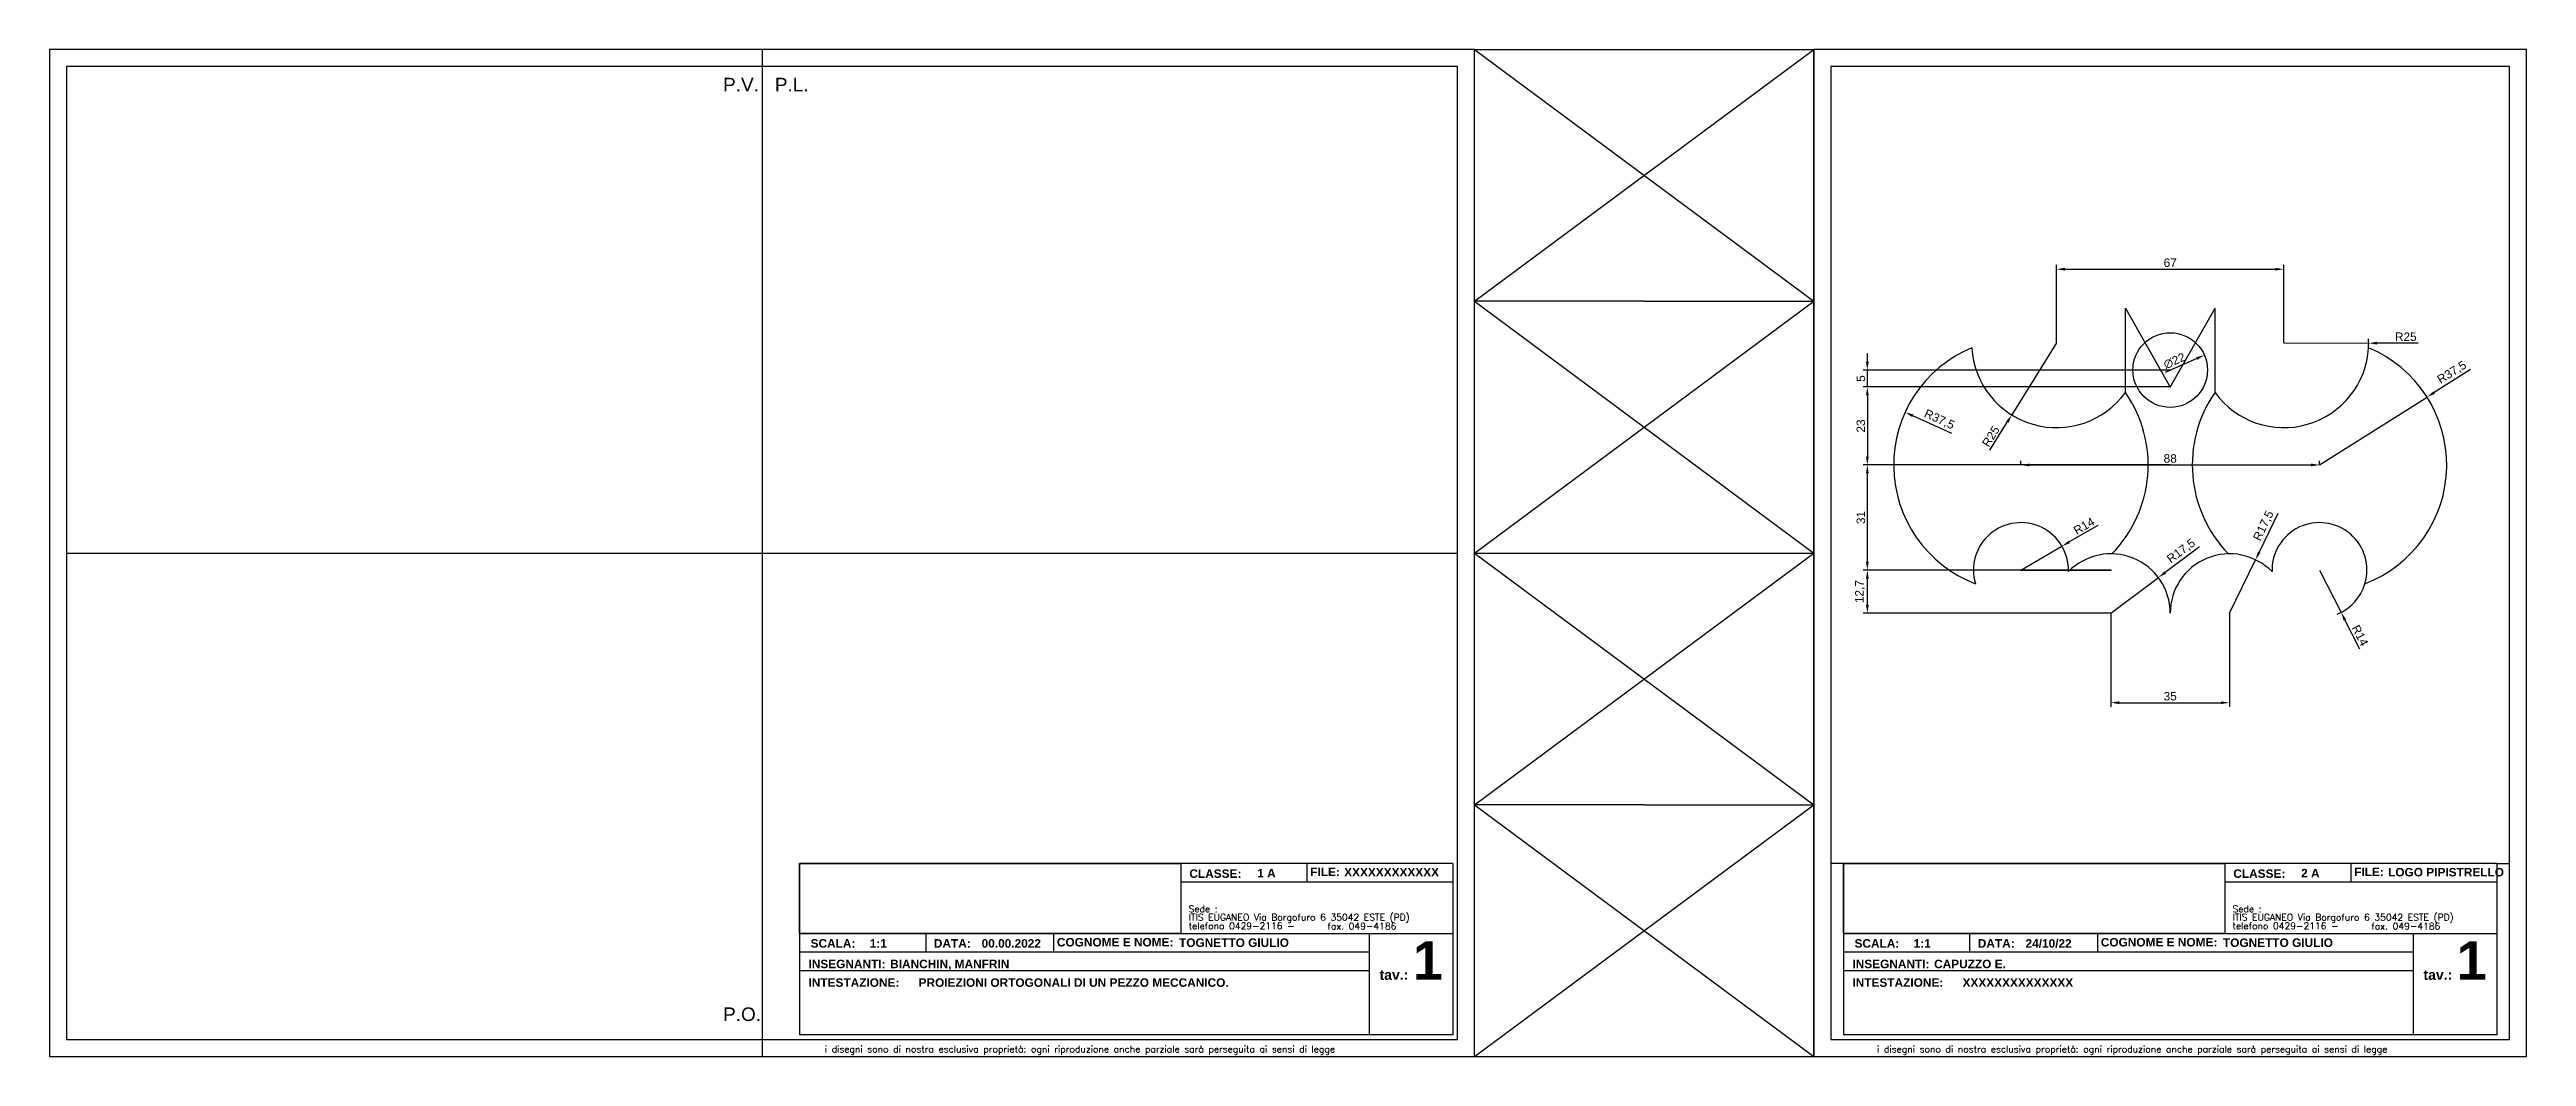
# Model space of a CAD drawing. Extents: x -213 to 517, y -383 to -86.
import ezdxf

# ---------------------------------------------------------------- set-up
doc = ezdxf.new("R2010")
doc.units = 0
doc.layers.get('0').update_dxf_attribs({"color": 255, "linetype": 'CONTINUOUS'})
doc.layers.get('DEFPOINTS').update_dxf_attribs({"color": 10, "linetype": 'CONTINUOUS'})
for name, color, linetype in [('Assi', 2, 'CONTINUOUS'), ('Linea Costruzione', 255, 'CONTINUOUS'), ('testo', 2, 'CONTINUOUS')]:
    doc.layers.add(name, color=color, linetype=linetype)
doc.layers.add('linea proiezione', color=7, linetype='CONTINUOUS', transparency=0.6)
doc.styles.add('QUOTE', font='arial.ttf')
doc.styles.add('ROMANS', font='ROMANS.SHX', dxfattribs={"width": 0.65, "height": 8})
doc.styles.add('SANSSERIFBOLD', font='sasb____.pfb', dxfattribs={"height": 3})
doc.dimstyles.get("Standard").update_dxf_attribs({"dimscale": 0, "dimtxt": 2.5, "dimasz": 2.5, "dimexe": 1.25, "dimexo": 0, "dimtad": 1, "dimdec": 4, "dimdsep": 46, "dimlunit": 6, "dimtxsty": 'QUOTE', "dimcen": 2.5, "dimclrd": 5, "dimclre": 5, "dimclrt": 1, "dimadec": 0, "dimazin": 0, "dimtfac": 1, "dimtdec": 4, "dimtmove": 0, "dimatfit": 3, "dimfxl": 1, "dimtolj": 1, "dimtzin": 0, "dimarcsym": 0})
picture_1 = doc.add_image_def('image1.jpg', size_in_pixel=(2000, 368))

# ---------------------------------------------------------------- blocks, each defined once
blk = doc.blocks.new('*D1')
at = {"layer": 'DEFPOINTS', "color": 0}
for p in [(323.11, -180.3), (412.36, -180.3), (412.36, -185.3)]:
    blk.add_point(p, dxfattribs=at)
at = {"layer": 'Linea Costruzione', "color": 5, "lineweight": -2, "transparency": 16777216}
for p, q in [((412.36, -180.3), (321.86, -180.3)), ((323.11, -177.8), (323.11, -175.3)), ((323.11, -185.3), (323.11, -180.3)), ((412.36, -185.3), (321.86, -185.3)), ((323.11, -187.8), (323.11, -190.3))]:
    blk.add_line(p, q, dxfattribs=at)
at = {"layer": 'Linea Costruzione', "color": 5, "transparency": 16777216}
for points in [[(322.69, -177.8), (323.52, -177.8), (323.11, -180.3)], [(322.69, -187.8), (323.52, -187.8), (323.11, -185.3)]]:
    blk.add_solid(points, dxfattribs=at)
at = {"layer": 'Linea Costruzione', "color": 1, "transparency": 16777216, "insert": (321.21, -182.8), "char_height": 2.5, "attachment_point": 5, "rotation": 90, "style": 'QUOTE'}
blk.add_mtext('\\A1;5', dxfattribs=at)
blk = doc.blocks.new('*D2')
at = {"layer": 'DEFPOINTS', "color": 0}
for p in [(412.36, -185.3), (323.11, -208.3), (412.36, -208.3)]:
    blk.add_point(p, dxfattribs=at)
at = {"layer": 'Linea Costruzione', "color": 5, "lineweight": -2, "transparency": 16777216}
for p, q in [((412.36, -185.3), (321.86, -185.3)), ((323.11, -187.8), (323.11, -205.8)), ((412.36, -208.3), (321.86, -208.3))]:
    blk.add_line(p, q, dxfattribs=at)
at = {"layer": 'Linea Costruzione', "color": 5, "transparency": 16777216}
for points in [[(322.69, -187.8), (323.52, -187.8), (323.11, -185.3)], [(322.69, -205.8), (323.52, -205.8), (323.11, -208.3)]]:
    blk.add_solid(points, dxfattribs=at)
at = {"layer": 'Linea Costruzione', "color": 1, "transparency": 16777216, "insert": (321.2, -196.8), "char_height": 2.5, "attachment_point": 5, "rotation": 90, "style": 'QUOTE'}
blk.add_mtext('\\A1;23', dxfattribs=at)
blk = doc.blocks.new('*D4')
at = {"layer": 'DEFPOINTS', "color": 0}
for p in [(323.11, -208.3), (368.36, -208.3), (368.36, -239.3)]:
    blk.add_point(p, dxfattribs=at)
at = {"layer": 'Linea Costruzione', "color": 5, "lineweight": -2, "transparency": 16777216}
for p, q in [((368.36, -208.3), (321.86, -208.3)), ((323.11, -236.8), (323.11, -210.8)), ((368.36, -239.3), (321.86, -239.3))]:
    blk.add_line(p, q, dxfattribs=at)
at = {"layer": 'Linea Costruzione', "color": 5, "transparency": 16777216}
for points in [[(322.69, -210.8), (323.52, -210.8), (323.11, -208.3)], [(322.69, -236.8), (323.52, -236.8), (323.11, -239.3)]]:
    blk.add_solid(points, dxfattribs=at)
at = {"layer": 'Linea Costruzione', "color": 1, "transparency": 16777216, "insert": (321.2, -223.8), "char_height": 2.5, "attachment_point": 5, "rotation": 90, "style": 'QUOTE'}
blk.add_mtext('\\A1;31', dxfattribs=at)
blk = doc.blocks.new('*D6')
at = {"layer": 'DEFPOINTS', "color": 0}
for p in [(323.11, -239.3), (394.86, -239.3), (394.86, -252)]:
    blk.add_point(p, dxfattribs=at)
at = {"layer": 'Linea Costruzione', "color": 5, "lineweight": -2, "transparency": 16777216}
for p, q in [((394.86, -239.3), (321.86, -239.3)), ((323.11, -249.5), (323.11, -241.8)), ((394.86, -252), (321.86, -252))]:
    blk.add_line(p, q, dxfattribs=at)
at = {"layer": 'Linea Costruzione', "color": 5, "transparency": 16777216}
for points in [[(322.69, -241.8), (323.52, -241.8), (323.11, -239.3)], [(322.69, -249.5), (323.52, -249.5), (323.11, -252)]]:
    blk.add_solid(points, dxfattribs=at)
at = {"layer": 'Linea Costruzione', "color": 1, "transparency": 16777216, "insert": (320.98, -245.65), "char_height": 2.5, "attachment_point": 5, "rotation": 90, "style": 'QUOTE'}
blk.add_mtext('\\A1;12,7', dxfattribs=at)
blk = doc.blocks.new('*D7')
at = {"layer": 'DEFPOINTS', "color": 0}
for p in [(394.86, -252), (429.86, -252), (429.86, -278.41)]:
    blk.add_point(p, dxfattribs=at)
at = {"layer": 'Linea Costruzione', "color": 5, "lineweight": -2, "transparency": 16777216}
for p, q in [((394.86, -252), (394.86, -279.66)), ((429.86, -252), (429.86, -279.66)), ((397.36, -278.41), (427.36, -278.41))]:
    blk.add_line(p, q, dxfattribs=at)
at = {"layer": 'Linea Costruzione', "color": 5, "transparency": 16777216}
for points in [[(397.36, -278), (397.36, -278.83), (394.86, -278.41)], [(427.36, -278), (427.36, -278.83), (429.86, -278.41)]]:
    blk.add_solid(points, dxfattribs=at)
at = {"layer": 'Linea Costruzione', "color": 1, "transparency": 16777216, "insert": (412.36, -276.51), "char_height": 2.5, "attachment_point": 5, "style": 'QUOTE'}
blk.add_mtext('\\A1;35', dxfattribs=at)
blk = doc.blocks.new('*D8')
at = {"layer": 'DEFPOINTS', "color": 0}
for p in [(437.51, -236.26), (429.86, -252)]:
    blk.add_point(p, dxfattribs=at)
at = {"layer": 'Linea Costruzione', "color": 5, "lineweight": -2, "transparency": 16777216}
for p, q in [((444.13, -222.63), (438.6, -234.01)), ((429.86, -252), (437.51, -236.26))]:
    blk.add_line(p, q, dxfattribs=at)
at = {"layer": 'Linea Costruzione', "color": 5, "transparency": 16777216}
blk.add_solid([(438.22, -233.83), (438.97, -234.19), (437.51, -236.26)], dxfattribs=at)
at = {"layer": 'Linea Costruzione', "color": 1, "transparency": 16777216, "insert": (439.99, -226.27), "char_height": 2.5, "attachment_point": 5, "rotation": 64.09834, "style": 'QUOTE'}
blk.add_mtext('\\A1;R17,5', dxfattribs=at)
blk = doc.blocks.new('*D9')
at = {"layer": 'DEFPOINTS', "color": 0}
for p in [(408.87, -241.52), (394.86, -252)]:
    blk.add_point(p, dxfattribs=at)
at = {"layer": 'Linea Costruzione', "color": 5, "lineweight": -2, "transparency": 16777216}
for p, q in [((421.01, -232.44), (410.87, -240.02)), ((394.86, -252), (408.87, -241.52))]:
    blk.add_line(p, q, dxfattribs=at)
at = {"layer": 'Linea Costruzione', "color": 5, "transparency": 16777216}
blk.add_solid([(410.62, -239.69), (411.12, -240.35), (408.87, -241.52)], dxfattribs=at)
at = {"layer": 'Linea Costruzione', "color": 1, "transparency": 16777216, "insert": (415.67, -233.78), "char_height": 2.5, "attachment_point": 5, "rotation": 36.80725, "style": 'QUOTE'}
blk.add_mtext('\\A1;R17,5', dxfattribs=at)
blk = doc.blocks.new('*D11')
at = {"layer": 'DEFPOINTS', "color": 0}
for p in [(380.46, -232.26), (368.36, -239.3)]:
    blk.add_point(p, dxfattribs=at)
at = {"layer": 'Linea Costruzione', "color": 5, "lineweight": -2, "transparency": 16777216}
for p, q in [((391.01, -226.11), (382.62, -231)), ((368.36, -239.3), (380.46, -232.26))]:
    blk.add_line(p, q, dxfattribs=at)
at = {"layer": 'Linea Costruzione', "color": 5, "transparency": 16777216}
blk.add_solid([(382.41, -230.64), (382.83, -231.36), (380.46, -232.26)], dxfattribs=at)
at = {"layer": 'Linea Costruzione', "color": 1, "transparency": 16777216, "insert": (386.95, -226.3), "char_height": 2.5, "attachment_point": 5, "rotation": 30.21321, "style": 'QUOTE'}
blk.add_mtext('\\A1;R14', dxfattribs=at)
blk = doc.blocks.new('*D12')
at = {"layer": 'DEFPOINTS', "color": 0}
for p in [(456.36, -239.3), (462.73, -251.77)]:
    blk.add_point(p, dxfattribs=at)
at = {"layer": 'Linea Costruzione', "color": 5, "lineweight": -2, "transparency": 16777216}
for p, q in [((456.36, -239.3), (462.73, -251.77)), ((468.29, -262.65), (463.87, -254))]:
    blk.add_line(p, q, dxfattribs=at)
blk.add_arc((456.36, -239.3), 14, 291.94813, 343.31233, dxfattribs=at)
at = {"layer": 'Linea Costruzione', "color": 5, "transparency": 16777216}
blk.add_solid([(464.24, -253.81), (463.5, -254.19), (462.73, -251.77)], dxfattribs=at)
at = {"layer": 'Linea Costruzione', "color": 1, "transparency": 16777216, "insert": (468.32, -258.58), "char_height": 2.5, "attachment_point": 5, "rotation": 297.06383, "style": 'QUOTE'}
blk.add_mtext('\\A1;R14', dxfattribs=at)
blk = doc.blocks.new('*D13')
at = {"layer": 'DEFPOINTS', "color": 0}
for p in [(488.06, -188.27), (456.36, -208.3)]:
    blk.add_point(p, dxfattribs=at)
at = {"layer": 'Linea Costruzione', "color": 5, "lineweight": -2, "transparency": 16777216}
for p, q in [((500.88, -180.18), (490.18, -186.94)), ((456.36, -208.3), (488.06, -188.27))]:
    blk.add_line(p, q, dxfattribs=at)
at = {"layer": 'Linea Costruzione', "color": 5, "transparency": 16777216}
blk.add_solid([(489.96, -186.59), (490.4, -187.29), (488.06, -188.27)], dxfattribs=at)
at = {"layer": 'Linea Costruzione', "color": 1, "transparency": 16777216, "insert": (495.45, -181.09), "char_height": 2.5, "attachment_point": 5, "rotation": 32.28215, "style": 'QUOTE'}
blk.add_mtext('\\A1;R37,5', dxfattribs=at)
blk = doc.blocks.new('*D14')
at = {"layer": 'DEFPOINTS', "color": 0}
for p in [(445.86, -172.3), (470.86, -172.37)]:
    blk.add_point(p, dxfattribs=at)
at = {"layer": 'Linea Costruzione', "color": 5, "lineweight": -2, "transparency": 16777216}
for p, q in [((445.86, -172.3), (470.86, -172.37)), ((485.41, -172.4), (473.36, -172.37))]:
    blk.add_line(p, q, dxfattribs=at)
blk.add_arc((445.86, -172.3), 25, 356.78898, 2.71726, dxfattribs=at)
at = {"layer": 'Linea Costruzione', "color": 5, "transparency": 16777216}
blk.add_solid([(473.36, -171.96), (473.36, -172.79), (470.86, -172.37)], dxfattribs=at)
at = {"layer": 'Linea Costruzione', "color": 1, "transparency": 16777216, "insert": (481.8, -170.49), "char_height": 2.5, "attachment_point": 5, "rotation": 359.85247, "style": 'QUOTE'}
blk.add_mtext('\\A1;R25', dxfattribs=at)
blk = doc.blocks.new('*D15')
at = {"layer": 'DEFPOINTS', "color": 0}
for p in [(422.45, -175.91), (402.28, -184.7)]:
    blk.add_point(p, dxfattribs=at)
at = {"layer": 'Linea Costruzione', "color": 5, "lineweight": -2, "transparency": 16777216}
blk.add_line((410.96, -180.91), (420.15, -176.91), dxfattribs=at)
at = {"layer": 'Linea Costruzione', "color": 5, "transparency": 16777216}
blk.add_solid([(419.99, -176.53), (420.32, -177.29), (422.45, -175.91)], dxfattribs=at)
at = {"layer": 'Linea Costruzione', "color": 1, "transparency": 16777216, "insert": (413.62, -177.6), "char_height": 2.5, "attachment_point": 5, "rotation": 23.53409, "style": 'QUOTE'}
blk.add_mtext('\\A1;∅22', dxfattribs=at)
blk = doc.blocks.new('*D16')
at = {"layer": 'DEFPOINTS', "color": 0}
for p in [(378.86, -172.3), (365.68, -193.54)]:
    blk.add_point(p, dxfattribs=at)
at = {"layer": 'Linea Costruzione', "color": 5, "lineweight": -2, "transparency": 16777216}
for p, q in [((378.86, -172.3), (365.68, -193.54)), ((359.22, -203.95), (364.36, -195.67))]:
    blk.add_line(p, q, dxfattribs=at)
at = {"layer": 'Linea Costruzione', "color": 5, "transparency": 16777216}
blk.add_solid([(364, -195.45), (364.71, -195.89), (365.68, -193.54)], dxfattribs=at)
at = {"layer": 'Linea Costruzione', "color": 1, "transparency": 16777216, "insert": (359.51, -199.87), "char_height": 2.5, "attachment_point": 5, "rotation": 58.17157, "style": 'QUOTE'}
blk.add_mtext('\\A1;R25', dxfattribs=at)
blk = doc.blocks.new('*D17')
at = {"layer": 'DEFPOINTS', "color": 0}
for p in [(334.24, -192.74), (368.36, -208.3)]:
    blk.add_point(p, dxfattribs=at)
at = {"layer": 'Linea Costruzione', "color": 5, "lineweight": -2, "transparency": 16777216}
blk.add_line((348.03, -199.03), (336.52, -193.78), dxfattribs=at)
at = {"layer": 'Linea Costruzione', "color": 5, "transparency": 16777216}
blk.add_solid([(336.69, -193.4), (336.34, -194.16), (334.24, -192.74)], dxfattribs=at)
at = {"layer": 'Linea Costruzione', "color": 1, "transparency": 16777216, "insert": (344.29, -194.99), "char_height": 2.5, "attachment_point": 5, "rotation": 335.47902, "style": 'QUOTE'}
blk.add_mtext('\\A1;R37,5', dxfattribs=at)
blk = doc.blocks.new('*D18')
at = {"layer": 'DEFPOINTS', "color": 0}
for p in [(368.36, -208.3), (456.36, -208.3), (456.36, -208.3)]:
    blk.add_point(p, dxfattribs=at)
at = {"layer": 'Linea Costruzione', "color": 5, "lineweight": -2, "transparency": 16777216}
for p, q in [((368.36, -208.3), (368.36, -207.05)), ((370.86, -208.3), (453.86, -208.3)), ((456.36, -208.3), (456.36, -207.05))]:
    blk.add_line(p, q, dxfattribs=at)
at = {"layer": 'Linea Costruzione', "color": 5, "transparency": 16777216}
for points in [[(370.86, -207.89), (370.86, -208.72), (368.36, -208.3)], [(453.86, -207.89), (453.86, -208.72), (456.36, -208.3)]]:
    blk.add_solid(points, dxfattribs=at)
at = {"layer": 'Linea Costruzione', "color": 1, "transparency": 16777216, "insert": (412.36, -206.4), "char_height": 2.5, "attachment_point": 5, "style": 'QUOTE'}
blk.add_mtext('\\A1;88', dxfattribs=at)
blk = doc.blocks.new('*D19')
at = {"layer": 'DEFPOINTS', "color": 0}
for p in [(445.86, -150.56), (378.86, -172.3), (445.86, -172.3)]:
    blk.add_point(p, dxfattribs=at)
at = {"layer": 'Linea Costruzione', "color": 5, "lineweight": -2, "transparency": 16777216}
for p, q in [((378.86, -172.3), (378.86, -149.31)), ((381.36, -150.56), (443.36, -150.56)), ((445.86, -172.3), (445.86, -149.31))]:
    blk.add_line(p, q, dxfattribs=at)
at = {"layer": 'Linea Costruzione', "color": 5, "transparency": 16777216}
for points in [[(381.36, -150.14), (381.36, -150.98), (378.86, -150.56)], [(443.36, -150.14), (443.36, -150.98), (445.86, -150.56)]]:
    blk.add_solid(points, dxfattribs=at)
at = {"layer": 'Linea Costruzione', "color": 1, "transparency": 16777216, "insert": (412.36, -148.66), "char_height": 2.5, "attachment_point": 5, "style": 'QUOTE'}
blk.add_mtext('\\A1;67', dxfattribs=at)

msp = doc.modelspace()

# ---------------------------------------------------------------- linework, layer by layer
for p, q in [((-2.63928, -85.76115), (-2.63928, -90.76115)), ((207.36072, -85.76115), (307.36072, -85.76115)), ((207.36072, -85.76115), (307.36072, -160.01115)), ((207.36072, -160.01115), (307.36072, -85.76115)), ((307.36072, -382.76115), (307.36072, -85.76115)), ((257.36072, -160.01115), (207.36072, -160.01115)), ((207.36072, -160.01115), (307.36072, -234.26115)), ((207.36072, -234.26115), (307.36072, -160.01115)), ((257.36072, -160.01115), (307.36072, -160.01115)), ((207.36072, -234.26115), (307.36072, -234.26115)), ((207.36072, -234.26115), (307.36072, -308.51115)), ((207.36072, -308.51115), (307.36072, -234.26115)), ((257.36072, -308.51115), (207.36072, -308.51115)), ((207.36072, -382.76115), (307.36072, -308.51115)), ((207.36072, -308.51115), (307.36072, -382.76115)), ((257.36072, -308.51115), (307.36072, -308.51115)), ((8.43837, -325.84495), (8.43837, -376.36695)), ((200.95167, -325.84495), (8.43837, -325.84495)), ((120.78768, -325.84495), (120.78768, -346.51722)), ((157.94463, -325.84495), (157.94463, -331.33559)), ((200.95167, -325.84495), (200.95167, -376.36695)), ((316.10407, -325.84495), (316.10407, -376.36695)), ((508.61737, -325.84495), (316.10407, -325.84495)), ((428.45338, -325.84495), (428.45338, -346.51722)), ((465.61033, -325.84495), (465.61033, -331.33559)), ((508.61737, -325.84495), (508.61737, -376.36695)), ((200.95167, -331.33559), (120.78768, -331.33559)), ((508.61737, -331.33559), (428.45338, -331.33559)), ((8.43837, -346.51722), (200.95167, -346.51722)), ((45.59531, -346.51722), (45.59531, -352.00787)), ((83.29011, -346.51722), (83.29011, -352.00787)), ((176.27048, -346.51722), (176.27048, -376.36695)), ((316.10407, -346.51722), (508.61737, -346.51722)), ((353.26101, -346.51722), (353.26101, -352.00787)), ((390.95581, -346.51722), (390.95581, -352.00787)), ((483.93618, -346.51722), (483.93618, -376.36695)), ((176.27048, -352.00787), (8.43837, -352.00787)), ((176.27048, -357.49851), (8.43837, -357.49851)), ((483.93618, -352.00787), (316.10407, -352.00787)), ((483.93618, -357.49851), (316.10407, -357.49851)), ((-2.63928, -377.76115), (-2.63928, -382.76115)), ((200.95167, -376.36695), (8.43837, -376.36695)), ((508.61737, -376.36695), (316.10407, -376.36695)), ((207.36072, -382.76115), (307.36072, -382.76115))]:
    msp.add_line(p, q)
at = {"color": 1}
for p, q in [((200.95167, -376.36695), (200.95167, -376.36695)), ((508.61737, -376.36695), (508.61737, -376.36695))]:
    msp.add_line(p, q, dxfattribs=at)
for points in [[(-212.63928, -382.76115), (207.36072, -382.76115), (207.36072, -85.76115), (-212.63928, -85.76115)], [(307.36072, -382.76115), (517.36072, -382.76115), (517.36072, -85.76115), (307.36072, -85.76115)], [(-207.63928, -377.76115), (202.36072, -377.76115), (202.36072, -90.76115), (-207.63928, -90.76115)], [(312.36072, -377.76115), (512.36072, -377.76115), (512.36072, -90.76115), (312.36072, -90.76115)]]:
    msp.add_lwpolyline(points, close=True)
at = {"layer": 'Assi'}
for p, q in [((-2.63928, -90.76115), (-2.63928, -377.76115)), ((-207.63928, -234.26115), (202.36072, -234.26115))]:
    msp.add_line(p, q, dxfattribs=at)
at = {"layer": 'Linea Costruzione'}
for p, q in [((399.15481, -162.05647), (412.36072, -185.30305)), ((399.15481, -186.90271), (399.15481, -162.05647)), ((412.36072, -185.30305), (425.56664, -162.05647)), ((425.56664, -186.90271), (425.56664, -162.05647)), ((368.36072, -239.30305), (395.09757, -239.30305))]:
    msp.add_line(p, q, dxfattribs=at)
msp.add_circle((412.36072, -180.30305), 11, dxfattribs=at)
for centre, radius, start, end in [((368.36072, -208.30305), 37.5, 112.68223656, 249.04650083), ((378.86072, -172.30305), 25, 183.21101593, 324.26857466), ((445.86072, -172.30305), 25, 215.73142534, 356.78898407), ((456.36072, -208.30305), 37.5, 290.95349917, 67.31776344), ((368.36072, -208.30305), 37.5, 315.6733743, 34.79735402), ((456.36072, -208.30305), 37.5, 145.20264598, 224.3266257), ((368.36072, -239.30305), 14, 358.11593675, 196.68766924), ((456.36072, -239.30305), 14, 343.31233076, 181.88406325), ((394.86072, -252.00305), 17.5, 0, 135.62010896), ((429.86072, -252.00305), 17.5, 44.37989104, 180)]:
    msp.add_arc(centre, radius, start, end, dxfattribs=at)
at = {"layer": 'linea proiezione'}
for p, q in [((316.10407, -325.84495), (312.36072, -325.84495)), ((508.61737, -325.84495), (512.36072, -325.84495))]:
    msp.add_line(p, q, dxfattribs=at)

# ---------------------------------------------------------------- texts
at = {"layer": 'testo'}
for s, height, style, p in [('CLASSE:', 2.5, 'SANSSERIFBOLD', (123.30158, -330.07084)), ('1 A', 2.5, 'SANSSERIFBOLD', (143.2923, -329.92029)), ('FILE:', 2.5, 'SANSSERIFBOLD', (158.91727, -329.57475)), ('XXXXXXXXXXXX', 2.5, 'SANSSERIFBOLD', (168.92012, -329.64934)), ('CLASSE:', 2.5, 'SANSSERIFBOLD', (430.96728, -330.07084)), ('2 A', 2.5, 'SANSSERIFBOLD', (450.958, -329.92029)), ('FILE:', 2.5, 'SANSSERIFBOLD', (466.58298, -329.57475)), ('LOGO PIPISTRELLO', 2.5, 'SANSSERIFBOLD', (476.58582, -329.64934)), ('Sede : ', 1.974495, 'ROMANS', (123.07615, -340.23463)), ('ITIS EUGANEO Via Borgofuro 6 35042 ESTE (PD)', 1.9744954, 'ROMANS', (123.07615, -342.68722)), ('Sede : ', 1.974495, 'ROMANS', (430.74185, -340.23463)), ('ITIS EUGANEO Via Borgofuro 6 35042 ESTE (PD)', 1.9744954, 'ROMANS', (430.74185, -342.68722)), ('SCALA:', 2.5, 'SANSSERIFBOLD', (11.66297, -350.64971)), ('1:1', 2.5, 'SANSSERIFBOLD', (29.08973, -350.65422)), ('DATA:', 2.5, 'SANSSERIFBOLD', (47.99486, -350.64971)), ('00.00.2022', 2.5, 'SANSSERIFBOLD', (62.06688, -350.65422)), ('COGNOME E NOME:', 2.5, 'SANSSERIFBOLD', (84.25267, -350.3028)), ('TOGNETTO GIULIO', 2.5, 'SANSSERIFBOLD', (120.2488, -350.44347)), ('telefono 0429-2116 -  ', 1.9744954, 'ROMANS', (123.07615, -345.22593)), ('fax. 049-4186', 1.9744954, 'ROMANS', (163.98953, -345.31063)), ('1', 11.37309, 'SANSSERIFBOLD', (189.15309, -360.13111)), ('SCALA:', 2.5, 'SANSSERIFBOLD', (319.32867, -350.64971)), ('1:1', 2.5, 'SANSSERIFBOLD', (336.75543, -350.65422)), ('DATA:', 2.5, 'SANSSERIFBOLD', (355.66056, -350.64971)), ('24/10/22', 2.5, 'SANSSERIFBOLD', (369.73258, -350.65422)), ('COGNOME E NOME:', 2.5, 'SANSSERIFBOLD', (391.91837, -350.3028)), ('TOGNETTO GIULIO', 2.5, 'SANSSERIFBOLD', (427.9145, -350.44347)), ('telefono 0429-2116 -  ', 1.9744954, 'ROMANS', (430.74185, -345.22593)), ('fax. 049-4186', 1.9744954, 'ROMANS', (471.65523, -345.31063)), ('1', 11.37309, 'SANSSERIFBOLD', (496.81879, -360.13111)), ('INSEGNANTI: ', 2.5, 'SANSSERIFBOLD', (11.04696, -356.71774)), ('BIANCHIN, MANFRIN', 2.5, 'SANSSERIFBOLD', (35.11825, -356.71774)), ('tav.:', 2.961743, 'SANSSERIFBOLD', (179.32674, -360.14882)), ('INSEGNANTI: ', 2.5, 'SANSSERIFBOLD', (318.71266, -356.71774)), ('CAPUZZO E.', 2.5, 'SANSSERIFBOLD', (342.78395, -356.71774)), ('tav.:', 2.961743, 'SANSSERIFBOLD', (486.99244, -360.14882)), ('INTESTAZIONE: ', 2.5, 'SANSSERIFBOLD', (11.04696, -362.20839)), ('PROIEZIONI ORTOGONALI DI UN PEZZO MECCANICO.', 2.5, 'SANSSERIFBOLD', (43.49906, -362.20839)), ('INTESTAZIONE: ', 2.5, 'SANSSERIFBOLD', (318.71266, -362.20839)), ('XXXXXXXXXXXXXX', 2.5, 'SANSSERIFBOLD', (351.16477, -362.20839)), ('i disegni sono di nostra esclusiva proprietà: ogni riproduzione anche parziale sarà perseguita ai sensi di legge', 1.97449544, 'ROMANS', (15.85181, -381.57691)), ('i disegni sono di nostra esclusiva proprietà: ogni riproduzione anche parziale sarà perseguita ai sensi di legge', 1.97449544, 'ROMANS', (325.98866, -381.57691))]:
    msp.add_text(s, height=height, dxfattribs=dict(at, style=style)).set_placement(p)
at = {"layer": 'testo', "char_height": 4, "attachment_point": 1, "style": 'QUOTE'}
for s, insert in [('P.V.', (-14.12436, -94.11046)), ('P.L.', (1.13294, -94.11046)), ('P.O.', (-14.12436, -368.29246))]:
    msp.add_mtext_dynamic_manual_height_columns(s, width=52.4836963, gutter_width=12.5, heights=[0], dxfattribs=dict(at, insert=insert))

# ---------------------------------------------------------------- dimensions: what is measured, and where the dimension line sits
at = {"layer": 'Linea Costruzione'}
for base, p1, p2, picture, middle in [((445.86072, -150.56049), (378.86072, -172.30305), (445.86072, -172.30305), '*D19', (412.36072, -148.65906)), ((456.36072, -208.30305), (368.36072, -208.30305), (456.36072, -208.30305), '*D18', (412.36072, -206.40162)), ((429.86072, -278.41249), (394.86072, -252.00305), (429.86072, -252.00305), '*D7', (412.36072, -276.5102))]:
    dim = msp.add_linear_dim(base=base, p1=p1, p2=p2, dimstyle='Standard', override={"dimscale": 1}, dxfattribs=at)
    dim.commit()
    dim.dimension.update_dxf_attribs({"geometry": picture, "text_midpoint": middle})
for center, mpoint, picture, middle in [((378.86072, -172.30305), (365.67629, -193.54383), '*D16', (361.12963, -200.86871)), ((456.36072, -208.30305), (488.06428, -188.27471), '*D13', (496.58416, -182.89238)), ((368.36072, -239.30305), (380.45894, -232.25798), '*D11', (387.89655, -227.9269)), ((429.86072, -252.00305), (437.50521, -236.26101), '*D8', (441.90738, -227.19576)), ((394.86072, -252.00305), (408.87219, -241.51836), '*D9', (416.94087, -235.48062)), ((456.36072, -239.30305), (462.73048, -251.77005), '*D12', (466.6464, -259.43437))]:
    dim = msp.add_radius_dim(center=center, mpoint=mpoint, dimstyle='Standard', override={"dimscale": 1}, dxfattribs=at)
    dim.commit()
    dim.dimension.update_dxf_attribs({"geometry": picture, "text_midpoint": middle})
dim = msp.add_diameter_dim_2p(p1=(402.27567, -184.69529), p2=(422.44577, -175.91081), dimstyle='Standard', override={"dimscale": 1}, dxfattribs=at)
dim.commit()
dim.dimension.update_dxf_attribs({"geometry": '*D15', "text_midpoint": (414.41185, -179.40974), "dimtype": 163})
for center, mpoint, picture, middle in [((445.86072, -172.30305), (470.86064, -172.36742), '*D14', (481.7917, -172.39557)), ((368.36072, -208.30305), (334.24287, -192.73956), '*D17', (343.41156, -196.92203))]:
    dim = msp.add_radius_dim(center=center, mpoint=mpoint, dimstyle='Standard', override={"dimscale": 1}, dxfattribs=at)
    dim.commit()
    dim.dimension.update_dxf_attribs({"geometry": picture, "text_midpoint": middle, "dimtype": 164})
for base, p1, p2, picture, middle in [((323.10611, -180.30305), (412.36072, -185.30305), (412.36072, -180.30305), '*D1', (321.20979, -182.80305)), ((323.10611, -208.30305), (412.36072, -185.30305), (412.36072, -208.30305), '*D2', (321.20383, -196.80305)), ((323.10611, -208.30305), (368.36072, -239.30305), (368.36072, -208.30305), '*D4', (321.20383, -223.80305)), ((323.10611, -239.30305), (394.86072, -252.00305), (394.86072, -239.30305), '*D6', (320.97872, -245.65305))]:
    dim = msp.add_linear_dim(base=base, p1=p1, p2=p2, angle=90, dimstyle='Standard', override={"dimscale": 1}, dxfattribs=at)
    dim.commit()
    dim.dimension.update_dxf_attribs({"geometry": picture, "text_midpoint": middle})

# ---------------------------------------------------------------- pictures from other files: only their frames are drawn
image = msp.add_image(picture_1, insert=(8.43837, -346.51722), size_in_units=(112.34932, 20.67227))
image.dxf.flags = 7
image = msp.add_image(picture_1, insert=(316.10407, -346.51722), size_in_units=(112.34932, 20.67227))
image.dxf.flags = 7

doc.saveas('drawing.dxf')
